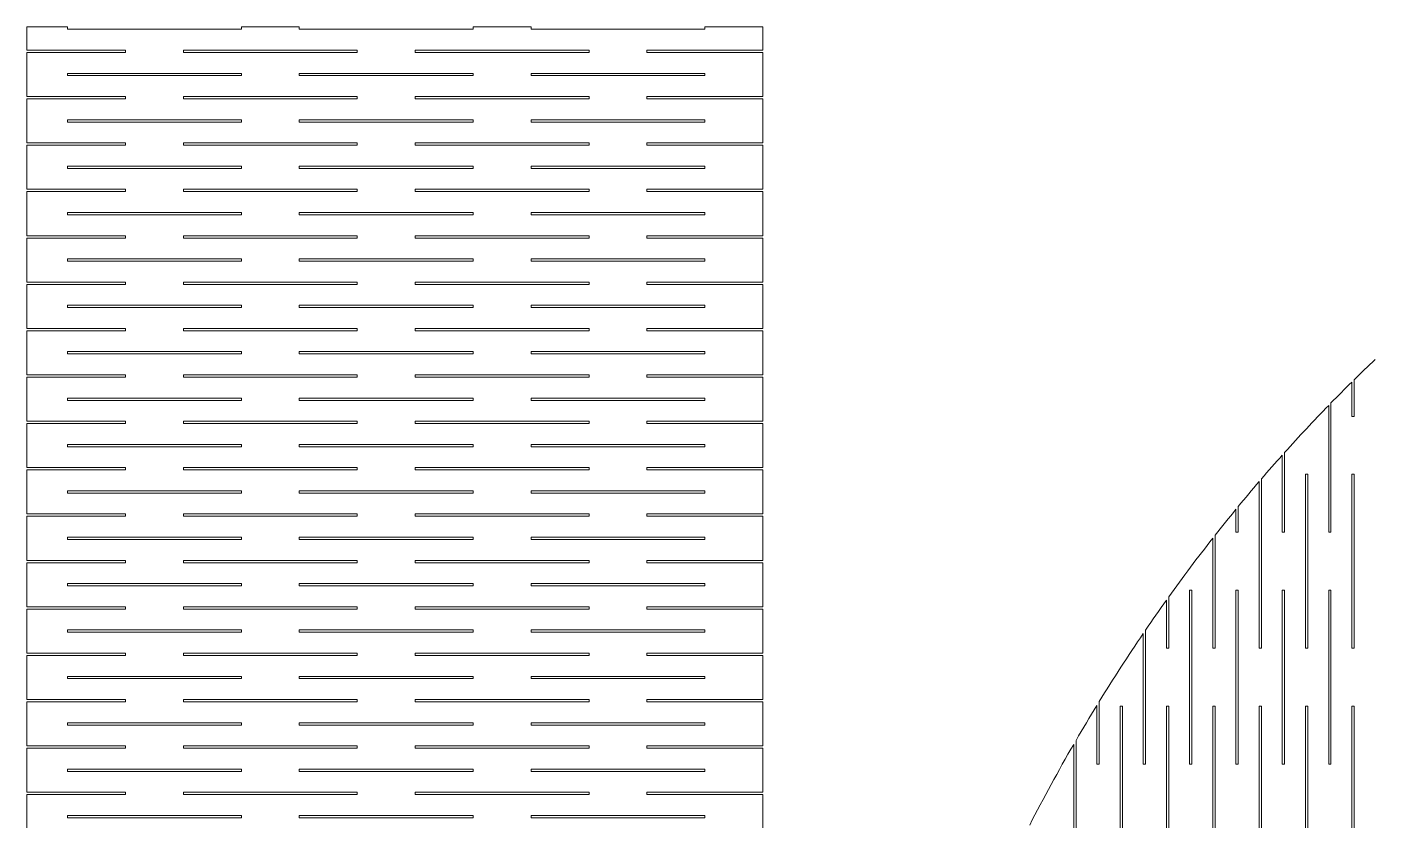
# Model space of a CAD drawing. Header units: millimetres. Extents: x 13 to 655, y 20 to 1205.
# Drawn here: x 13.4 to 246.1, y 1060.6 to 1197.4 of the extents above; entities that cross this region are included whole.
import ezdxf

# ---------------------------------------------------------------- set-up
doc = ezdxf.new("R2010")
doc.units = ezdxf.units.MM
doc.header["$MEASUREMENT"] = 0
doc.layers.get('0').update_dxf_attribs({"lineweight": 0})

# ---------------------------------------------------------------- blocks, each defined once
blk = doc.blocks.new('Block_0')
at = {"color": 5, "lineweight": 0, "true_color": 0x0000ff}
for p, q in [((20.43, 1197.41), (13.43, 1197.41)), ((13.43, 1197.41), (13.43, 1193.41)), ((20.43, 1197.41), (20.43, 1197.01)), ((20.43, 1197.01), (50.43, 1197.01)), ((60.43, 1197.41), (50.43, 1197.41)), ((50.43, 1197.01), (50.43, 1197.41)), ((60.43, 1197.41), (60.43, 1197.01)), ((60.43, 1197.01), (90.43, 1197.01)), ((100.43, 1197.41), (90.43, 1197.41)), ((90.43, 1197.01), (90.43, 1197.41)), ((100.43, 1197.41), (100.43, 1197.01)), ((100.43, 1197.01), (130.43, 1197.01)), ((140.43, 1197.41), (130.43, 1197.41)), ((130.43, 1197.01), (130.43, 1197.41)), ((140.43, 1197.01), (140.43, 1197.41)), ((140.43, 1193.41), (140.43, 1197.01)), ((30.43, 1193.41), (13.43, 1193.41)), ((13.43, 1193.01), (13.43, 1185.41)), ((13.43, 1193.01), (30.43, 1193.01)), ((30.43, 1193.01), (30.43, 1193.41)), ((40.43, 1193.41), (40.43, 1193.01)), ((70.43, 1193.41), (40.43, 1193.41)), ((40.43, 1193.01), (70.43, 1193.01)), ((70.43, 1193.01), (70.43, 1193.41)), ((80.43, 1193.41), (80.43, 1193.01)), ((110.43, 1193.41), (80.43, 1193.41)), ((80.43, 1193.01), (110.43, 1193.01)), ((110.43, 1193.01), (110.43, 1193.41)), ((120.43, 1193.41), (120.43, 1193.01)), ((140.43, 1193.41), (120.43, 1193.41)), ((120.43, 1193.01), (140.43, 1193.01)), ((140.43, 1185.41), (140.43, 1193.01)), ((20.43, 1189.41), (20.43, 1189.01)), ((50.43, 1189.41), (20.43, 1189.41)), ((20.43, 1189.01), (50.43, 1189.01)), ((50.43, 1189.01), (50.43, 1189.41)), ((60.43, 1189.41), (60.43, 1189.01)), ((90.43, 1189.41), (60.43, 1189.41)), ((60.43, 1189.01), (90.43, 1189.01)), ((90.43, 1189.01), (90.43, 1189.41)), ((100.43, 1189.41), (100.43, 1189.01)), ((130.43, 1189.41), (100.43, 1189.41)), ((100.43, 1189.01), (130.43, 1189.01)), ((130.43, 1189.01), (130.43, 1189.41)), ((30.43, 1185.41), (13.43, 1185.41)), ((13.43, 1185.01), (13.43, 1177.41)), ((13.43, 1185.01), (30.43, 1185.01)), ((30.43, 1185.01), (30.43, 1185.41)), ((40.43, 1185.41), (40.43, 1185.01)), ((70.43, 1185.41), (40.43, 1185.41)), ((40.43, 1185.01), (70.43, 1185.01)), ((70.43, 1185.01), (70.43, 1185.41)), ((80.43, 1185.41), (80.43, 1185.01)), ((110.43, 1185.41), (80.43, 1185.41)), ((80.43, 1185.01), (110.43, 1185.01)), ((110.43, 1185.01), (110.43, 1185.41)), ((120.43, 1185.41), (120.43, 1185.01)), ((140.43, 1185.41), (120.43, 1185.41)), ((120.43, 1185.01), (140.43, 1185.01)), ((140.43, 1177.41), (140.43, 1185.01)), ((20.43, 1181.41), (20.43, 1181.01)), ((50.43, 1181.41), (20.43, 1181.41)), ((20.43, 1181.01), (50.43, 1181.01)), ((50.43, 1181.01), (50.43, 1181.41)), ((60.43, 1181.41), (60.43, 1181.01)), ((90.43, 1181.41), (60.43, 1181.41)), ((60.43, 1181.01), (90.43, 1181.01)), ((90.43, 1181.01), (90.43, 1181.41)), ((100.43, 1181.41), (100.43, 1181.01)), ((130.43, 1181.41), (100.43, 1181.41)), ((100.43, 1181.01), (130.43, 1181.01)), ((130.43, 1181.01), (130.43, 1181.41)), ((30.43, 1177.41), (13.43, 1177.41)), ((30.43, 1177.01), (30.43, 1177.41)), ((40.43, 1177.41), (40.43, 1177.01)), ((70.43, 1177.41), (40.43, 1177.41)), ((70.43, 1177.01), (70.43, 1177.41)), ((80.43, 1177.41), (80.43, 1177.01)), ((110.43, 1177.41), (80.43, 1177.41)), ((110.43, 1177.01), (110.43, 1177.41)), ((120.43, 1177.41), (120.43, 1177.01)), ((140.43, 1177.41), (120.43, 1177.41)), ((13.43, 1177.01), (13.43, 1169.41)), ((13.43, 1177.01), (30.43, 1177.01)), ((40.43, 1177.01), (70.43, 1177.01)), ((80.43, 1177.01), (110.43, 1177.01)), ((120.43, 1177.01), (140.43, 1177.01)), ((140.43, 1169.41), (140.43, 1177.01)), ((20.43, 1173.41), (20.43, 1173.01)), ((50.43, 1173.41), (20.43, 1173.41)), ((20.43, 1173.01), (50.43, 1173.01)), ((50.43, 1173.01), (50.43, 1173.41)), ((60.43, 1173.41), (60.43, 1173.01)), ((90.43, 1173.41), (60.43, 1173.41)), ((60.43, 1173.01), (90.43, 1173.01)), ((90.43, 1173.01), (90.43, 1173.41)), ((100.43, 1173.41), (100.43, 1173.01)), ((130.43, 1173.41), (100.43, 1173.41)), ((100.43, 1173.01), (130.43, 1173.01)), ((130.43, 1173.01), (130.43, 1173.41)), ((30.43, 1169.41), (13.43, 1169.41)), ((13.43, 1169.01), (13.43, 1161.41)), ((13.43, 1169.01), (30.43, 1169.01)), ((30.43, 1169.01), (30.43, 1169.41)), ((40.43, 1169.41), (40.43, 1169.01)), ((70.43, 1169.41), (40.43, 1169.41)), ((40.43, 1169.01), (70.43, 1169.01)), ((70.43, 1169.01), (70.43, 1169.41)), ((80.43, 1169.41), (80.43, 1169.01)), ((110.43, 1169.41), (80.43, 1169.41)), ((80.43, 1169.01), (110.43, 1169.01)), ((110.43, 1169.01), (110.43, 1169.41)), ((120.43, 1169.41), (120.43, 1169.01)), ((140.43, 1169.41), (120.43, 1169.41)), ((120.43, 1169.01), (140.43, 1169.01)), ((140.43, 1161.41), (140.43, 1169.01)), ((20.43, 1165.41), (20.43, 1165.01)), ((50.43, 1165.41), (20.43, 1165.41)), ((20.43, 1165.01), (50.43, 1165.01)), ((50.43, 1165.01), (50.43, 1165.41)), ((60.43, 1165.41), (60.43, 1165.01)), ((90.43, 1165.41), (60.43, 1165.41)), ((60.43, 1165.01), (90.43, 1165.01)), ((90.43, 1165.01), (90.43, 1165.41)), ((100.43, 1165.41), (100.43, 1165.01)), ((130.43, 1165.41), (100.43, 1165.41)), ((100.43, 1165.01), (130.43, 1165.01)), ((130.43, 1165.01), (130.43, 1165.41)), ((30.43, 1161.41), (13.43, 1161.41)), ((13.43, 1161.01), (13.43, 1153.41)), ((13.43, 1161.01), (30.43, 1161.01)), ((30.43, 1161.01), (30.43, 1161.41)), ((40.43, 1161.41), (40.43, 1161.01)), ((70.43, 1161.41), (40.43, 1161.41)), ((40.43, 1161.01), (70.43, 1161.01)), ((70.43, 1161.01), (70.43, 1161.41)), ((80.43, 1161.41), (80.43, 1161.01)), ((110.43, 1161.41), (80.43, 1161.41)), ((80.43, 1161.01), (110.43, 1161.01)), ((110.43, 1161.01), (110.43, 1161.41)), ((120.43, 1161.41), (120.43, 1161.01)), ((140.43, 1161.41), (120.43, 1161.41)), ((120.43, 1161.01), (140.43, 1161.01)), ((140.43, 1153.41), (140.43, 1161.01)), ((20.43, 1157.41), (20.43, 1157.01)), ((50.43, 1157.41), (20.43, 1157.41)), ((20.43, 1157.01), (50.43, 1157.01)), ((50.43, 1157.01), (50.43, 1157.41)), ((60.43, 1157.41), (60.43, 1157.01)), ((90.43, 1157.41), (60.43, 1157.41)), ((60.43, 1157.01), (90.43, 1157.01)), ((90.43, 1157.01), (90.43, 1157.41)), ((100.43, 1157.41), (100.43, 1157.01)), ((130.43, 1157.41), (100.43, 1157.41)), ((100.43, 1157.01), (130.43, 1157.01)), ((130.43, 1157.01), (130.43, 1157.41)), ((30.43, 1153.41), (13.43, 1153.41)), ((13.43, 1153.01), (13.43, 1145.41)), ((13.43, 1153.01), (30.43, 1153.01)), ((30.43, 1153.01), (30.43, 1153.41)), ((40.43, 1153.41), (40.43, 1153.01)), ((70.43, 1153.41), (40.43, 1153.41)), ((40.43, 1153.01), (70.43, 1153.01)), ((70.43, 1153.01), (70.43, 1153.41)), ((80.43, 1153.41), (80.43, 1153.01)), ((110.43, 1153.41), (80.43, 1153.41)), ((80.43, 1153.01), (110.43, 1153.01)), ((110.43, 1153.01), (110.43, 1153.41)), ((120.43, 1153.41), (120.43, 1153.01)), ((140.43, 1153.41), (120.43, 1153.41)), ((120.43, 1153.01), (140.43, 1153.01)), ((140.43, 1145.41), (140.43, 1153.01)), ((20.43, 1149.41), (20.43, 1149.01)), ((50.43, 1149.41), (20.43, 1149.41)), ((50.43, 1149.01), (50.43, 1149.41)), ((60.43, 1149.41), (60.43, 1149.01)), ((90.43, 1149.41), (60.43, 1149.41)), ((90.43, 1149.01), (90.43, 1149.41)), ((100.43, 1149.41), (100.43, 1149.01)), ((130.43, 1149.41), (100.43, 1149.41)), ((130.43, 1149.01), (130.43, 1149.41)), ((20.43, 1149.01), (50.43, 1149.01)), ((60.43, 1149.01), (90.43, 1149.01)), ((100.43, 1149.01), (130.43, 1149.01)), ((30.43, 1145.41), (13.43, 1145.41)), ((13.43, 1145.01), (13.43, 1137.41)), ((13.43, 1145.01), (30.43, 1145.01)), ((30.43, 1145.01), (30.43, 1145.41)), ((40.43, 1145.41), (40.43, 1145.01)), ((70.43, 1145.41), (40.43, 1145.41)), ((40.43, 1145.01), (70.43, 1145.01)), ((70.43, 1145.01), (70.43, 1145.41)), ((80.43, 1145.41), (80.43, 1145.01)), ((110.43, 1145.41), (80.43, 1145.41)), ((80.43, 1145.01), (110.43, 1145.01)), ((110.43, 1145.01), (110.43, 1145.41)), ((120.43, 1145.41), (120.43, 1145.01)), ((140.43, 1145.41), (120.43, 1145.41)), ((120.43, 1145.01), (140.43, 1145.01)), ((140.43, 1137.41), (140.43, 1145.01)), ((20.43, 1141.41), (20.43, 1141.01)), ((50.43, 1141.41), (20.43, 1141.41)), ((20.43, 1141.01), (50.43, 1141.01)), ((50.43, 1141.01), (50.43, 1141.41)), ((60.43, 1141.41), (60.43, 1141.01)), ((90.43, 1141.41), (60.43, 1141.41)), ((60.43, 1141.01), (90.43, 1141.01)), ((90.43, 1141.01), (90.43, 1141.41)), ((100.43, 1141.41), (100.43, 1141.01)), ((130.43, 1141.41), (100.43, 1141.41)), ((100.43, 1141.01), (130.43, 1141.01)), ((130.43, 1141.01), (130.43, 1141.41)), ((30.43, 1137.41), (13.43, 1137.41)), ((13.43, 1137.01), (13.43, 1129.41)), ((13.43, 1137.01), (30.43, 1137.01)), ((30.43, 1137.01), (30.43, 1137.41)), ((40.43, 1137.41), (40.43, 1137.01)), ((70.43, 1137.41), (40.43, 1137.41)), ((40.43, 1137.01), (70.43, 1137.01)), ((70.43, 1137.01), (70.43, 1137.41)), ((80.43, 1137.41), (80.43, 1137.01)), ((110.43, 1137.41), (80.43, 1137.41)), ((80.43, 1137.01), (110.43, 1137.01)), ((110.43, 1137.01), (110.43, 1137.41)), ((120.43, 1137.41), (120.43, 1137.01)), ((140.43, 1137.41), (120.43, 1137.41)), ((120.43, 1137.01), (140.43, 1137.01)), ((140.43, 1129.41), (140.43, 1137.01)), ((20.43, 1133.41), (20.43, 1133.01)), ((50.43, 1133.41), (20.43, 1133.41)), ((20.43, 1133.01), (50.43, 1133.01)), ((50.43, 1133.01), (50.43, 1133.41)), ((60.43, 1133.41), (60.43, 1133.01)), ((90.43, 1133.41), (60.43, 1133.41)), ((60.43, 1133.01), (90.43, 1133.01)), ((90.43, 1133.01), (90.43, 1133.41)), ((100.43, 1133.41), (100.43, 1133.01)), ((130.43, 1133.41), (100.43, 1133.41)), ((100.43, 1133.01), (130.43, 1133.01)), ((130.43, 1133.01), (130.43, 1133.41)), ((30.43, 1129.41), (13.43, 1129.41)), ((13.43, 1129.01), (13.43, 1121.41)), ((13.43, 1129.01), (30.43, 1129.01)), ((30.43, 1129.01), (30.43, 1129.41)), ((40.43, 1129.41), (40.43, 1129.01)), ((70.43, 1129.41), (40.43, 1129.41)), ((40.43, 1129.01), (70.43, 1129.01)), ((70.43, 1129.01), (70.43, 1129.41)), ((80.43, 1129.41), (80.43, 1129.01)), ((110.43, 1129.41), (80.43, 1129.41)), ((80.43, 1129.01), (110.43, 1129.01)), ((110.43, 1129.01), (110.43, 1129.41)), ((120.43, 1129.41), (120.43, 1129.01)), ((140.43, 1129.41), (120.43, 1129.41)), ((120.43, 1129.01), (140.43, 1129.01)), ((140.43, 1121.41), (140.43, 1129.01)), ((20.43, 1125.41), (20.43, 1125.01)), ((50.43, 1125.41), (20.43, 1125.41)), ((20.43, 1125.01), (50.43, 1125.01)), ((50.43, 1125.01), (50.43, 1125.41)), ((60.43, 1125.41), (60.43, 1125.01)), ((90.43, 1125.41), (60.43, 1125.41)), ((60.43, 1125.01), (90.43, 1125.01)), ((90.43, 1125.01), (90.43, 1125.41)), ((100.43, 1125.41), (100.43, 1125.01)), ((130.43, 1125.41), (100.43, 1125.41)), ((100.43, 1125.01), (130.43, 1125.01)), ((130.43, 1125.01), (130.43, 1125.41)), ((30.43, 1121.41), (13.43, 1121.41)), ((30.43, 1121.01), (30.43, 1121.41)), ((40.43, 1121.41), (40.43, 1121.01)), ((70.43, 1121.41), (40.43, 1121.41)), ((70.43, 1121.01), (70.43, 1121.41)), ((80.43, 1121.41), (80.43, 1121.01)), ((110.43, 1121.41), (80.43, 1121.41)), ((110.43, 1121.01), (110.43, 1121.41)), ((120.43, 1121.41), (120.43, 1121.01)), ((140.43, 1121.41), (120.43, 1121.41)), ((13.43, 1121.01), (13.43, 1113.41)), ((13.43, 1121.01), (30.43, 1121.01)), ((40.43, 1121.01), (70.43, 1121.01)), ((80.43, 1121.01), (110.43, 1121.01)), ((120.43, 1121.01), (140.43, 1121.01)), ((140.43, 1113.41), (140.43, 1121.01)), ((20.43, 1117.41), (20.43, 1117.01)), ((50.43, 1117.41), (20.43, 1117.41)), ((20.43, 1117.01), (50.43, 1117.01)), ((50.43, 1117.01), (50.43, 1117.41)), ((60.43, 1117.41), (60.43, 1117.01)), ((90.43, 1117.41), (60.43, 1117.41)), ((60.43, 1117.01), (90.43, 1117.01)), ((90.43, 1117.01), (90.43, 1117.41)), ((100.43, 1117.41), (100.43, 1117.01)), ((130.43, 1117.41), (100.43, 1117.41)), ((100.43, 1117.01), (130.43, 1117.01)), ((130.43, 1117.01), (130.43, 1117.41)), ((30.43, 1113.41), (13.43, 1113.41)), ((13.43, 1113.01), (13.43, 1105.41)), ((13.43, 1113.01), (30.43, 1113.01)), ((30.43, 1113.01), (30.43, 1113.41)), ((40.43, 1113.41), (40.43, 1113.01)), ((70.43, 1113.41), (40.43, 1113.41)), ((40.43, 1113.01), (70.43, 1113.01)), ((70.43, 1113.01), (70.43, 1113.41)), ((80.43, 1113.41), (80.43, 1113.01)), ((110.43, 1113.41), (80.43, 1113.41)), ((80.43, 1113.01), (110.43, 1113.01)), ((110.43, 1113.01), (110.43, 1113.41)), ((120.43, 1113.41), (120.43, 1113.01)), ((140.43, 1113.41), (120.43, 1113.41)), ((120.43, 1113.01), (140.43, 1113.01)), ((140.43, 1105.41), (140.43, 1113.01)), ((20.43, 1109.41), (20.43, 1109.01)), ((50.43, 1109.41), (20.43, 1109.41)), ((20.43, 1109.01), (50.43, 1109.01)), ((50.43, 1109.01), (50.43, 1109.41)), ((60.43, 1109.41), (60.43, 1109.01)), ((90.43, 1109.41), (60.43, 1109.41)), ((60.43, 1109.01), (90.43, 1109.01)), ((90.43, 1109.01), (90.43, 1109.41)), ((100.43, 1109.41), (100.43, 1109.01)), ((130.43, 1109.41), (100.43, 1109.41)), ((100.43, 1109.01), (130.43, 1109.01)), ((130.43, 1109.01), (130.43, 1109.41)), ((30.43, 1105.41), (13.43, 1105.41)), ((30.43, 1105.01), (30.43, 1105.41)), ((40.43, 1105.41), (40.43, 1105.01)), ((70.43, 1105.41), (40.43, 1105.41)), ((70.43, 1105.01), (70.43, 1105.41)), ((80.43, 1105.41), (80.43, 1105.01)), ((110.43, 1105.41), (80.43, 1105.41)), ((110.43, 1105.01), (110.43, 1105.41)), ((120.43, 1105.41), (120.43, 1105.01)), ((140.43, 1105.41), (120.43, 1105.41)), ((13.43, 1105.01), (13.43, 1097.41)), ((13.43, 1105.01), (30.43, 1105.01)), ((40.43, 1105.01), (70.43, 1105.01)), ((80.43, 1105.01), (110.43, 1105.01)), ((120.43, 1105.01), (140.43, 1105.01)), ((140.43, 1097.41), (140.43, 1105.01)), ((20.43, 1101.41), (20.43, 1101.01)), ((50.43, 1101.41), (20.43, 1101.41)), ((20.43, 1101.01), (50.43, 1101.01)), ((50.43, 1101.01), (50.43, 1101.41)), ((60.43, 1101.41), (60.43, 1101.01)), ((90.43, 1101.41), (60.43, 1101.41)), ((60.43, 1101.01), (90.43, 1101.01)), ((90.43, 1101.01), (90.43, 1101.41)), ((100.43, 1101.41), (100.43, 1101.01)), ((130.43, 1101.41), (100.43, 1101.41)), ((100.43, 1101.01), (130.43, 1101.01)), ((130.43, 1101.01), (130.43, 1101.41)), ((30.43, 1097.41), (13.43, 1097.41)), ((13.43, 1097.01), (13.43, 1089.41)), ((13.43, 1097.01), (30.43, 1097.01)), ((30.43, 1097.01), (30.43, 1097.41)), ((40.43, 1097.41), (40.43, 1097.01)), ((70.43, 1097.41), (40.43, 1097.41)), ((40.43, 1097.01), (70.43, 1097.01)), ((70.43, 1097.01), (70.43, 1097.41)), ((80.43, 1097.41), (80.43, 1097.01)), ((110.43, 1097.41), (80.43, 1097.41)), ((80.43, 1097.01), (110.43, 1097.01)), ((110.43, 1097.01), (110.43, 1097.41)), ((120.43, 1097.41), (120.43, 1097.01)), ((140.43, 1097.41), (120.43, 1097.41)), ((120.43, 1097.01), (140.43, 1097.01)), ((140.43, 1089.41), (140.43, 1097.01)), ((20.43, 1093.41), (20.43, 1093.01)), ((50.43, 1093.41), (20.43, 1093.41)), ((20.43, 1093.01), (50.43, 1093.01)), ((50.43, 1093.01), (50.43, 1093.41)), ((60.43, 1093.41), (60.43, 1093.01)), ((90.43, 1093.41), (60.43, 1093.41)), ((60.43, 1093.01), (90.43, 1093.01)), ((90.43, 1093.01), (90.43, 1093.41)), ((100.43, 1093.41), (100.43, 1093.01)), ((130.43, 1093.41), (100.43, 1093.41)), ((100.43, 1093.01), (130.43, 1093.01)), ((130.43, 1093.01), (130.43, 1093.41)), ((30.43, 1089.41), (13.43, 1089.41)), ((13.43, 1089.01), (13.43, 1081.41)), ((13.43, 1089.01), (30.43, 1089.01)), ((30.43, 1089.01), (30.43, 1089.41)), ((40.43, 1089.41), (40.43, 1089.01)), ((70.43, 1089.41), (40.43, 1089.41)), ((40.43, 1089.01), (70.43, 1089.01)), ((70.43, 1089.01), (70.43, 1089.41)), ((80.43, 1089.41), (80.43, 1089.01)), ((110.43, 1089.41), (80.43, 1089.41)), ((80.43, 1089.01), (110.43, 1089.01)), ((110.43, 1089.01), (110.43, 1089.41)), ((120.43, 1089.41), (120.43, 1089.01)), ((140.43, 1089.41), (120.43, 1089.41)), ((120.43, 1089.01), (140.43, 1089.01)), ((140.43, 1081.41), (140.43, 1089.01)), ((20.43, 1085.41), (20.43, 1085.01)), ((50.43, 1085.41), (20.43, 1085.41)), ((20.43, 1085.01), (50.43, 1085.01)), ((50.43, 1085.01), (50.43, 1085.41)), ((60.43, 1085.41), (60.43, 1085.01)), ((90.43, 1085.41), (60.43, 1085.41)), ((60.43, 1085.01), (90.43, 1085.01)), ((90.43, 1085.01), (90.43, 1085.41)), ((100.43, 1085.41), (100.43, 1085.01)), ((130.43, 1085.41), (100.43, 1085.41)), ((100.43, 1085.01), (130.43, 1085.01)), ((130.43, 1085.01), (130.43, 1085.41)), ((30.43, 1081.41), (13.43, 1081.41)), ((13.43, 1081.01), (13.43, 1073.41)), ((13.43, 1081.01), (30.43, 1081.01)), ((30.43, 1081.01), (30.43, 1081.41)), ((40.43, 1081.41), (40.43, 1081.01)), ((70.43, 1081.41), (40.43, 1081.41)), ((40.43, 1081.01), (70.43, 1081.01)), ((70.43, 1081.01), (70.43, 1081.41)), ((80.43, 1081.41), (80.43, 1081.01)), ((110.43, 1081.41), (80.43, 1081.41)), ((80.43, 1081.01), (110.43, 1081.01)), ((110.43, 1081.01), (110.43, 1081.41)), ((120.43, 1081.41), (120.43, 1081.01)), ((140.43, 1081.41), (120.43, 1081.41)), ((120.43, 1081.01), (140.43, 1081.01)), ((140.43, 1073.41), (140.43, 1081.01)), ((20.43, 1077.41), (20.43, 1077.01)), ((50.43, 1077.41), (20.43, 1077.41)), ((50.43, 1077.01), (50.43, 1077.41)), ((60.43, 1077.41), (60.43, 1077.01)), ((90.43, 1077.41), (60.43, 1077.41)), ((90.43, 1077.01), (90.43, 1077.41)), ((100.43, 1077.41), (100.43, 1077.01)), ((130.43, 1077.41), (100.43, 1077.41)), ((130.43, 1077.01), (130.43, 1077.41)), ((20.43, 1077.01), (50.43, 1077.01)), ((60.43, 1077.01), (90.43, 1077.01)), ((100.43, 1077.01), (130.43, 1077.01)), ((30.43, 1073.41), (13.43, 1073.41)), ((13.43, 1073.01), (13.43, 1065.41)), ((13.43, 1073.01), (30.43, 1073.01)), ((30.43, 1073.01), (30.43, 1073.41)), ((40.43, 1073.41), (40.43, 1073.01)), ((70.43, 1073.41), (40.43, 1073.41)), ((40.43, 1073.01), (70.43, 1073.01)), ((70.43, 1073.01), (70.43, 1073.41)), ((80.43, 1073.41), (80.43, 1073.01)), ((110.43, 1073.41), (80.43, 1073.41)), ((80.43, 1073.01), (110.43, 1073.01)), ((110.43, 1073.01), (110.43, 1073.41)), ((120.43, 1073.41), (120.43, 1073.01)), ((140.43, 1073.41), (120.43, 1073.41)), ((120.43, 1073.01), (140.43, 1073.01)), ((140.43, 1065.41), (140.43, 1073.01)), ((20.43, 1069.41), (20.43, 1069.01)), ((50.43, 1069.41), (20.43, 1069.41)), ((20.43, 1069.01), (50.43, 1069.01)), ((50.43, 1069.01), (50.43, 1069.41)), ((60.43, 1069.41), (60.43, 1069.01)), ((90.43, 1069.41), (60.43, 1069.41)), ((60.43, 1069.01), (90.43, 1069.01)), ((90.43, 1069.01), (90.43, 1069.41)), ((100.43, 1069.41), (100.43, 1069.01)), ((130.43, 1069.41), (100.43, 1069.41)), ((100.43, 1069.01), (130.43, 1069.01)), ((130.43, 1069.01), (130.43, 1069.41)), ((30.43, 1065.41), (13.43, 1065.41)), ((13.43, 1065.01), (13.43, 1057.41)), ((13.43, 1065.01), (30.43, 1065.01)), ((30.43, 1065.01), (30.43, 1065.41)), ((40.43, 1065.41), (40.43, 1065.01)), ((70.43, 1065.41), (40.43, 1065.41)), ((40.43, 1065.01), (70.43, 1065.01)), ((70.43, 1065.01), (70.43, 1065.41)), ((80.43, 1065.41), (80.43, 1065.01)), ((110.43, 1065.41), (80.43, 1065.41)), ((80.43, 1065.01), (110.43, 1065.01)), ((110.43, 1065.01), (110.43, 1065.41)), ((120.43, 1065.41), (120.43, 1065.01)), ((140.43, 1065.41), (120.43, 1065.41)), ((120.43, 1065.01), (140.43, 1065.01)), ((140.43, 1057.41), (140.43, 1065.01)), ((20.43, 1061.41), (20.43, 1061.01)), ((50.43, 1061.41), (20.43, 1061.41)), ((20.43, 1061.01), (50.43, 1061.01)), ((50.43, 1061.01), (50.43, 1061.41)), ((60.43, 1061.41), (60.43, 1061.01)), ((90.43, 1061.41), (60.43, 1061.41)), ((60.43, 1061.01), (90.43, 1061.01)), ((90.43, 1061.01), (90.43, 1061.41)), ((100.43, 1061.41), (100.43, 1061.01)), ((130.43, 1061.41), (100.43, 1061.41)), ((100.43, 1061.01), (130.43, 1061.01)), ((130.43, 1061.01), (130.43, 1061.41))]:
    blk.add_line(p, q, dxfattribs=at)

msp = doc.modelspace()

# ---------------------------------------------------------------- linework, layer by layer
at = {"color": 5, "lineweight": 0, "true_color": 0x0000ff}
for p, q in [((242.07, 1136.17), (242.07, 1130.25)), ((242.47, 1130.25), (242.47, 1136.57)), ((238.07, 1132.15), (238.07, 1110.25)), ((238.47, 1110.25), (238.47, 1132.56)), ((242.47, 1130.25), (242.07, 1130.25)), ((230.47, 1110.25), (230.47, 1124.02)), ((230.07, 1123.57), (230.07, 1110.25)), ((226.07, 1119), (226.07, 1090.25)), ((226.47, 1090.25), (226.47, 1119.47)), ((234.07, 1120.25), (234.07, 1090.25)), ((234.07, 1120.25), (234.47, 1120.25)), ((234.47, 1090.25), (234.47, 1120.25)), ((242.07, 1120.25), (242.07, 1090.25)), ((242.07, 1120.25), (242.47, 1120.25)), ((242.47, 1090.25), (242.47, 1120.25)), ((222.47, 1110.25), (222.47, 1114.72)), ((222.07, 1114.23), (222.07, 1110.25)), ((218.47, 1090.25), (218.47, 1109.75)), ((222.47, 1110.25), (222.07, 1110.25)), ((230.47, 1110.25), (230.07, 1110.25)), ((238.47, 1110.25), (238.07, 1110.25)), ((218.07, 1109.24), (218.07, 1090.25)), ((210.07, 1098.54), (210.07, 1090.25)), ((210.47, 1090.25), (210.47, 1099.1)), ((214.07, 1100.25), (214.47, 1100.25)), ((214.07, 1100.25), (214.07, 1070.25)), ((214.47, 1070.25), (214.47, 1100.25)), ((222.07, 1100.25), (222.47, 1100.25)), ((222.07, 1100.25), (222.07, 1070.25)), ((222.47, 1070.25), (222.47, 1100.25)), ((230.07, 1100.25), (230.47, 1100.25)), ((230.07, 1100.25), (230.07, 1070.25)), ((230.47, 1070.25), (230.47, 1100.25)), ((238.07, 1100.25), (238.07, 1070.25)), ((238.07, 1100.25), (238.47, 1100.25)), ((238.47, 1070.25), (238.47, 1100.25)), ((206.07, 1092.8), (206.07, 1070.25)), ((206.47, 1070.25), (206.47, 1093.39)), ((210.47, 1090.25), (210.07, 1090.25)), ((218.47, 1090.25), (218.07, 1090.25)), ((226.47, 1090.25), (226.07, 1090.25)), ((234.47, 1090.25), (234.07, 1090.25)), ((242.47, 1090.25), (242.07, 1090.25)), ((198.07, 1080.4), (198.07, 1070.25)), ((198.47, 1070.25), (198.47, 1081.05)), ((202.07, 1080.25), (202.07, 1050.25)), ((202.07, 1080.25), (202.47, 1080.25)), ((202.47, 1050.25), (202.47, 1080.25)), ((210.07, 1080.25), (210.07, 1050.25)), ((210.07, 1080.25), (210.47, 1080.25)), ((210.47, 1050.25), (210.47, 1080.25)), ((218.07, 1080.25), (218.07, 1050.25)), ((218.07, 1080.25), (218.47, 1080.25)), ((218.47, 1050.25), (218.47, 1080.25)), ((226.07, 1080.25), (226.47, 1080.25)), ((226.07, 1080.25), (226.07, 1050.25)), ((226.47, 1050.25), (226.47, 1080.25)), ((234.07, 1080.25), (234.47, 1080.25)), ((234.07, 1080.25), (234.07, 1050.25)), ((234.47, 1050.25), (234.47, 1080.25)), ((242.07, 1080.25), (242.47, 1080.25)), ((242.07, 1080.25), (242.07, 1050.25)), ((242.47, 1050.25), (242.47, 1080.25)), ((194.07, 1073.68), (194.07, 1050.25)), ((194.47, 1050.25), (194.47, 1074.37)), ((198.47, 1070.25), (198.07, 1070.25)), ((206.47, 1070.25), (206.07, 1070.25)), ((214.47, 1070.25), (214.07, 1070.25)), ((222.47, 1070.25), (222.07, 1070.25)), ((230.47, 1070.25), (230.07, 1070.25)), ((238.47, 1070.25), (238.07, 1070.25))]:
    msp.add_line(p, q, dxfattribs=at)
for points in [[(246.07, 1140.03), (244.86, 1138.89), (243.66, 1137.73), (242.47, 1136.57)], [(242.07, 1136.17), (240.86, 1134.98), (239.66, 1133.77), (238.47, 1132.56)], [(238.07, 1132.15), (235.48, 1129.49), (232.95, 1126.78), (230.47, 1124.02)], [(230.07, 1123.57), (228.86, 1122.22), (227.66, 1120.85), (226.47, 1119.47)], [(226.07, 1119), (224.86, 1117.59), (223.66, 1116.16), (222.47, 1114.72)], [(222.07, 1114.23), (220.86, 1112.75), (219.66, 1111.25), (218.47, 1109.75)], [(218.07, 1109.24), (215.47, 1105.92), (212.93, 1102.54), (210.47, 1099.1)], [(210.07, 1098.54), (208.85, 1096.84), (207.65, 1095.12), (206.47, 1093.39)], [(206.07, 1092.8), (203.45, 1088.94), (200.91, 1085.02), (198.47, 1081.05)], [(198.07, 1080.4), (196.85, 1078.4), (195.65, 1076.39), (194.47, 1074.37)], [(194.07, 1073.68), (191.42, 1069.1), (188.89, 1064.46), (186.47, 1059.76)]]:
    msp.add_open_spline(points, degree=3, dxfattribs=at)

# ---------------------------------------------------------------- block references
msp.add_blockref('Block_0', (0, 0))

doc.saveas('drawing.dxf')
